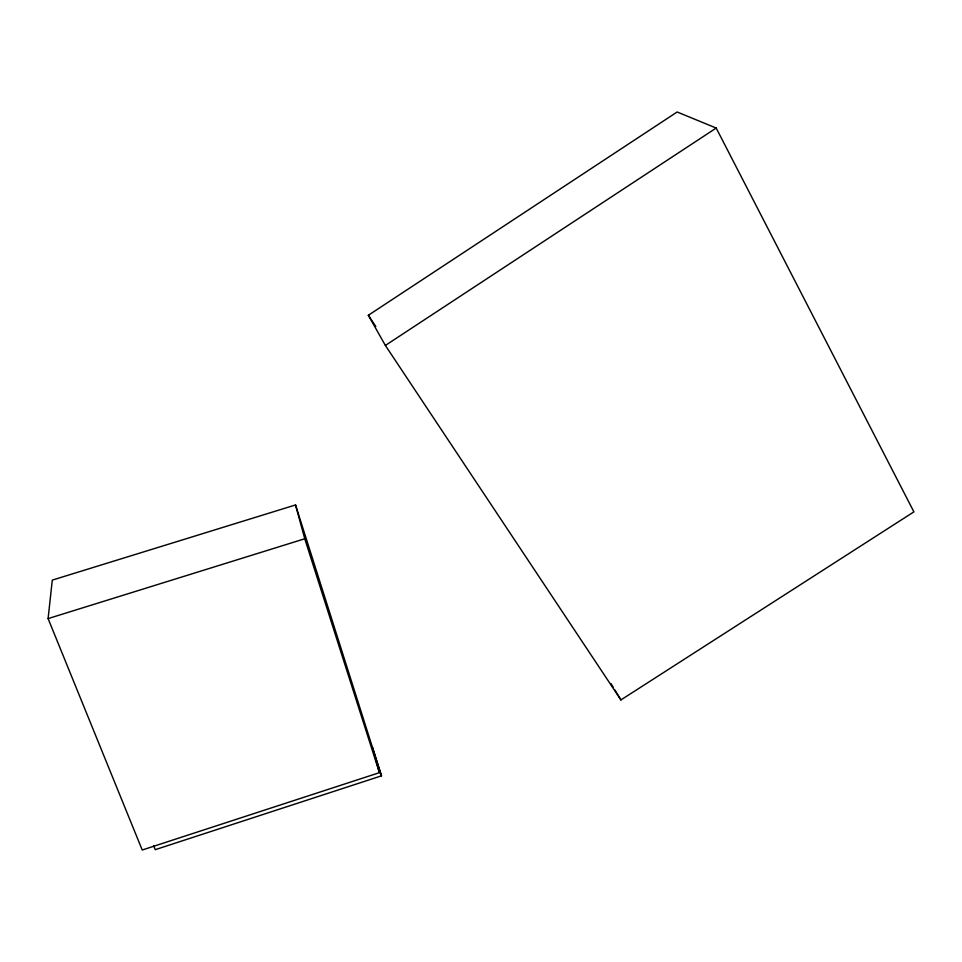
<?xml version="1.0" encoding="UTF-8"?>
<svg xmlns="http://www.w3.org/2000/svg" width="962" height="962" viewBox="0 0 962 962"><rect width="100%" height="100%" fill="white"/><g stroke="black" fill="none" stroke-linecap="round" stroke-linejoin="round"><path stroke-width="1.44" d="M381.481 775.841L372.462 747.534L379.425 772.666L142.22 850.011L48.1 618.602L52.285 580.11L295.538 504.954L381.481 775.841L155.255 849.662L153.643 845.658M368.338 315.283L677.14 111.989L716.197 128.054L913.9 511.856L620.923 699.927L385.377 345.442L368.338 315.283L375.805 326.479M385.377 345.442L716.197 128.054M48.1 618.602L304.762 538.768L295.538 504.954M610.954 683.549L613.263 687.325M614.79 689.838L620.923 699.927M304.762 538.768L379.425 772.666"/></g></svg>
